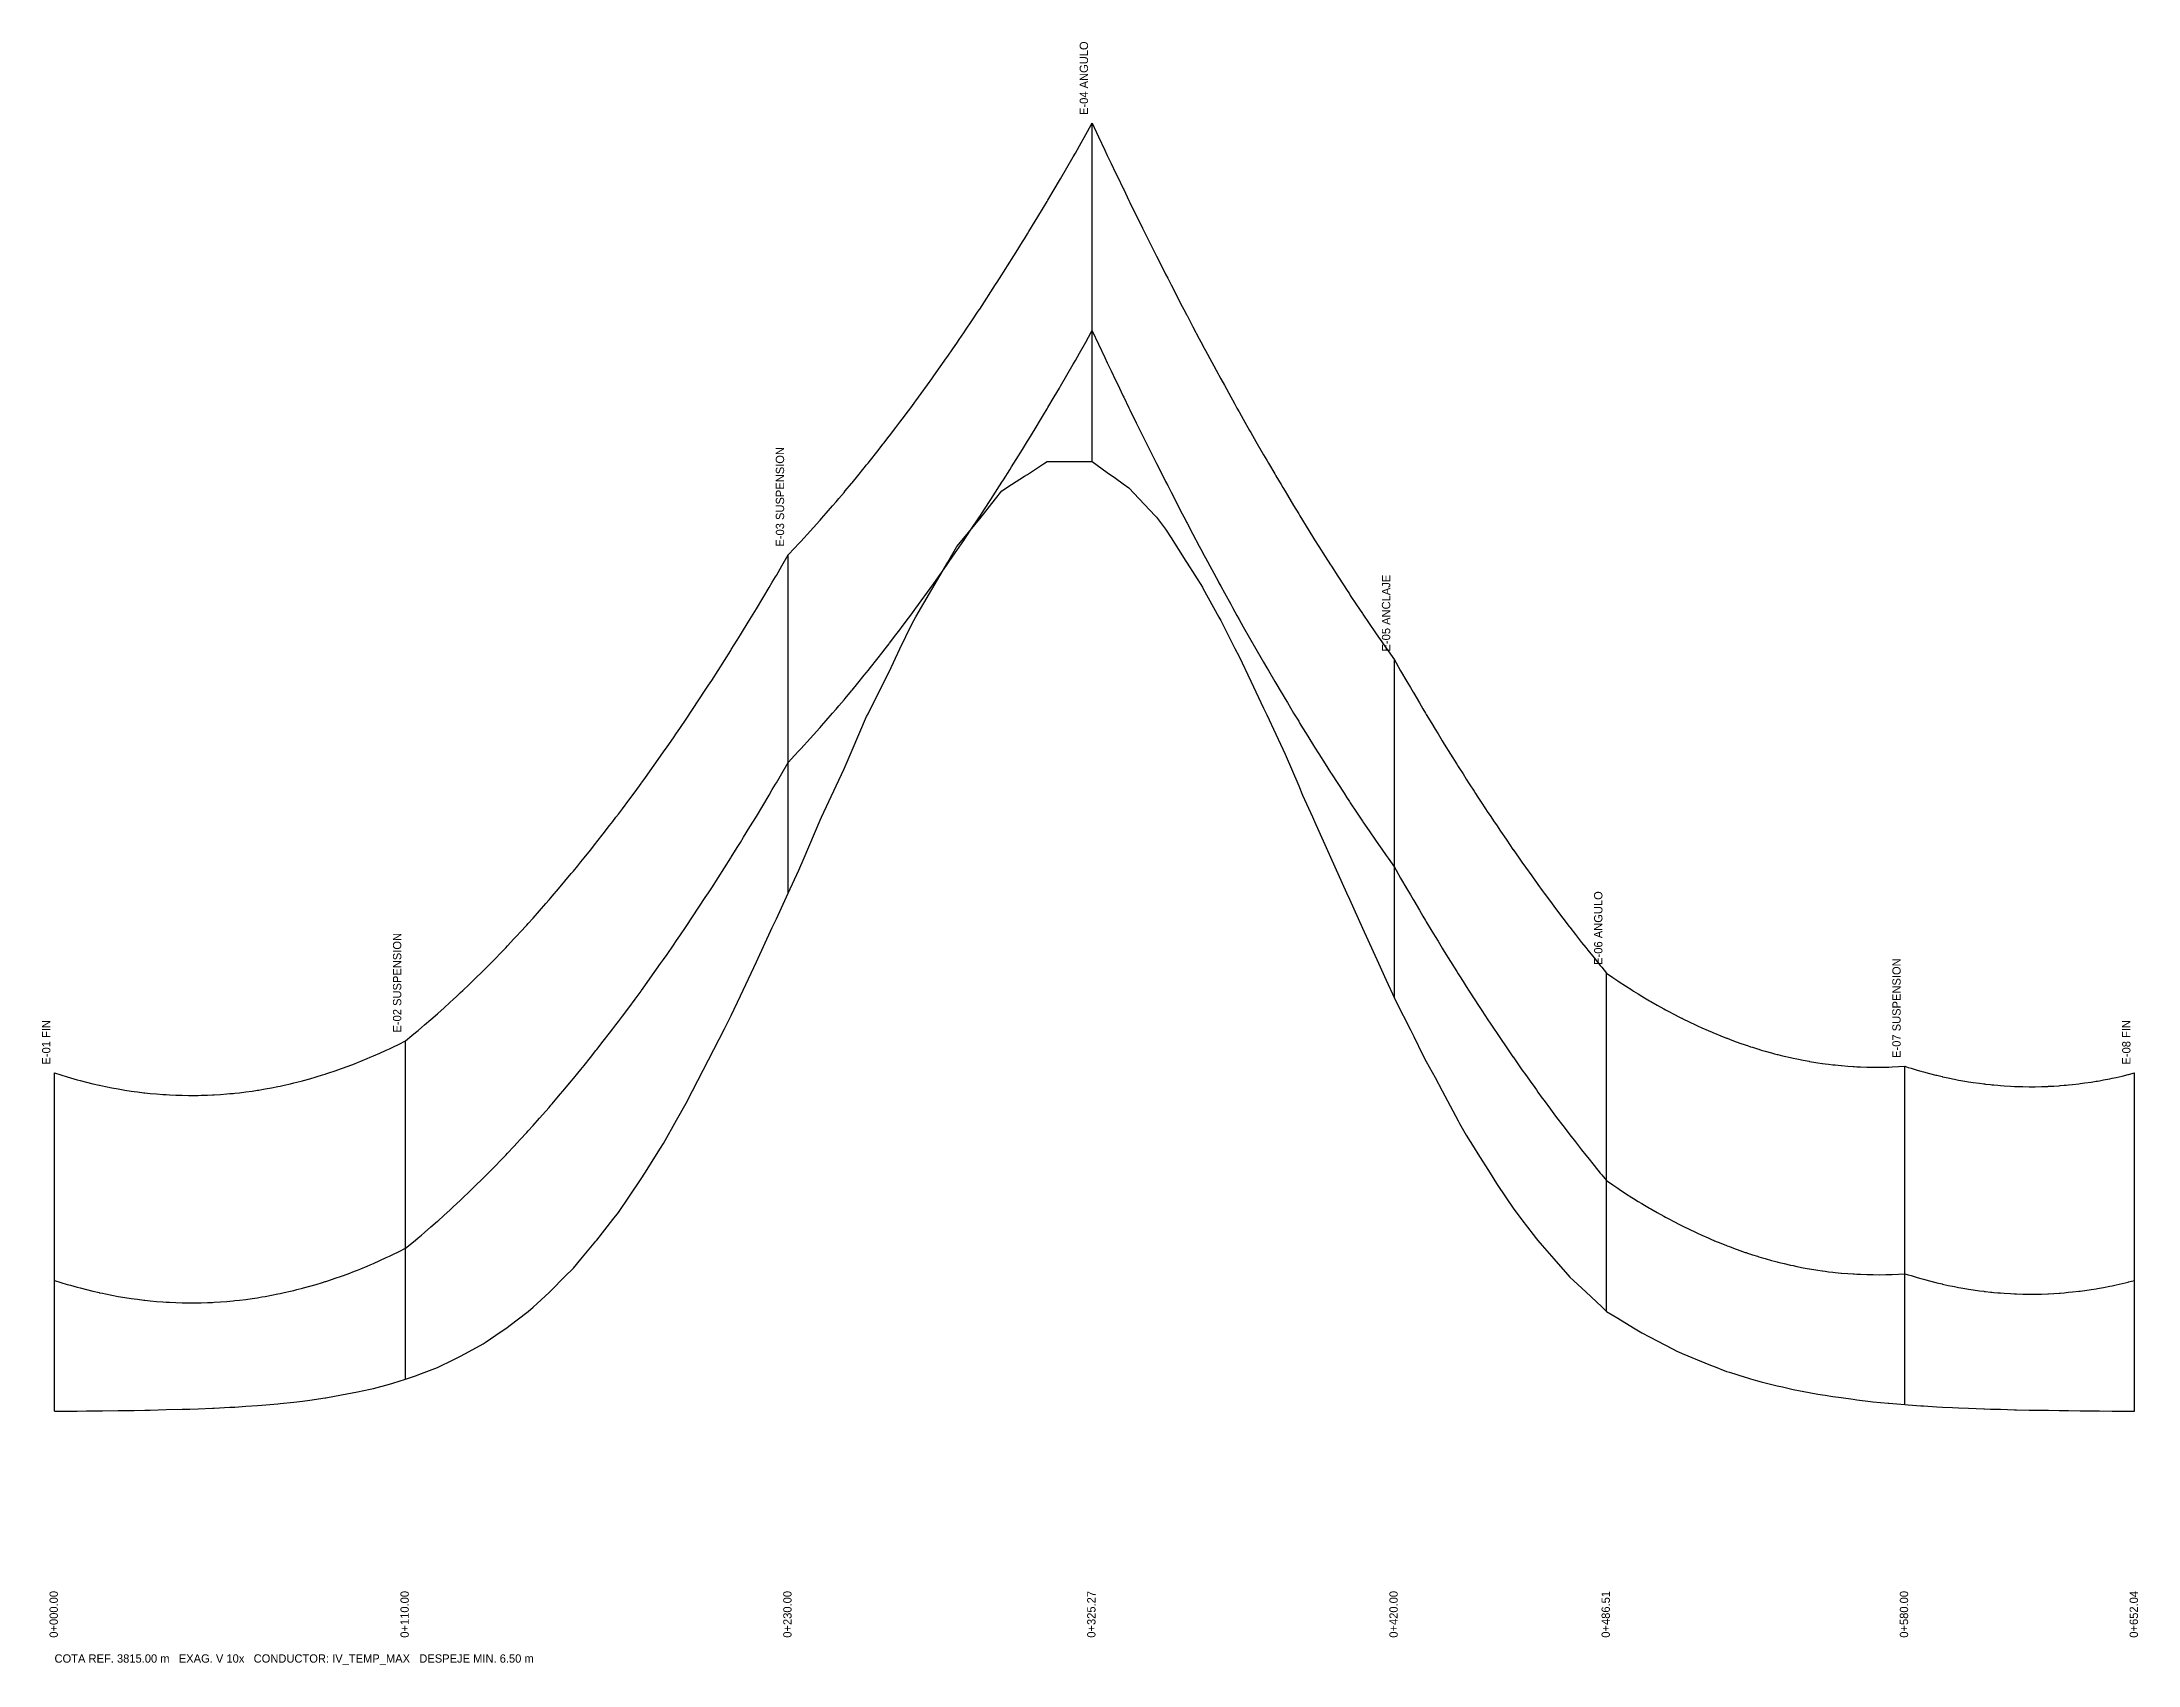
# Model space of a CAD drawing. Header units: metres. Extents: x -4 to 653, y -29 to 479.
import ezdxf

# ---------------------------------------------------------------- set-up
doc = ezdxf.new("R2010")
doc.units = ezdxf.units.M
for name, color, linetype in [('CONDUCTOR', 1, 'Continuous'), ('DESPEJE', 6, 'Continuous'), ('PERFIL', 3, 'Continuous'), ('POSTES', 4, 'Continuous'), ('TEXTO_LC', 7, 'Continuous')]:
    doc.layers.add(name, color=color, linetype=linetype)

msp = doc.modelspace()

# ---------------------------------------------------------------- linework, layer by layer
at = {"layer": 'CONDUCTOR'}
for points in [[(230, 318.43), (231.98, 320.53), (233.35, 321.99), (233.97, 322.67), (235, 323.79), (235.95, 324.84), (237.94, 327.03), (239.92, 329.26), (240, 329.35), (240.42, 329.82), (241.91, 331.52), (243.89, 333.81), (245, 335.09), (245.88, 336.12), (247.49, 338.02), (247.86, 338.47), (249.85, 340.85), (250, 341.03), (251.83, 343.26), (253.82, 345.7), (254.56, 346.61), (255, 347.16), (255.8, 348.17), (257.79, 350.66), (259.77, 353.19), (260, 353.49), (261.63, 355.59), (261.76, 355.75), (263.74, 358.34), (265, 360), (265.73, 360.96), (267.71, 363.61), (268.7, 364.95), (269.7, 366.29), (270, 366.71), (271.68, 369.01), (273.67, 371.75), (275, 373.61), (275.65, 374.52), (277.63, 377.32), (279.62, 380.15), (280, 380.7), (281.6, 383.01), (282.84, 384.82), (283.59, 385.91), (285, 387.98), (285.57, 388.83), (287.56, 391.78), (289.54, 394.77), (289.91, 395.33), (290, 395.46), (291.53, 397.78), (293.51, 400.83), (295, 403.13), (295.5, 403.9), (296.98, 406.22), (297.48, 407.01), (299.47, 410.14), (300, 410.99), (301.45, 413.31), (303.44, 416.5), (304.06, 417.51), (305, 419.04), (305.42, 419.73), (307.41, 422.99), (309.39, 426.27), (310, 427.29), (311.13, 429.17), (311.38, 429.59), (313.36, 432.94), (315, 435.73), (315.35, 436.32), (317.33, 439.73), (319.32, 443.17), (320, 444.36), (321.3, 446.64), (323.29, 450.14), (325, 453.19), (325.27, 453.67), (325.27, 453.67)], [(325.27, 453.67), (327.24, 449.46), (329.22, 445.28), (330, 443.63), (331.19, 441.13), (332.6, 438.18), (333.16, 437), (335, 433.2), (335.14, 432.91), (336.79, 429.52), (337.11, 428.85), (339.08, 424.82), (340, 422.97), (341.06, 420.82), (343.03, 416.85), (345, 412.93), (345.01, 412.92), (345.42, 412.08), (346.98, 409.01), (348.3, 406.4), (348.95, 405.13), (350, 403.08), (350.93, 401.28), (352.9, 397.46), (354.59, 394.22), (354.87, 393.67), (355, 393.43), (356.85, 389.92), (358.82, 386.19), (359.82, 384.31), (360, 383.97), (360.79, 382.49), (362.77, 378.82), (364.74, 375.19), (365, 374.71), (365.58, 373.65), (366.71, 371.58), (368.69, 368), (369.25, 367), (370, 365.64), (370.66, 364.46), (371.34, 363.24), (372.63, 360.94), (374.61, 357.45), (375, 356.76), (376.58, 354), (378.56, 350.57), (379.02, 349.77), (380, 348.08), (380.53, 347.17), (382.5, 343.81), (382.86, 343.21), (384.48, 340.47), (385, 339.59), (385.74, 338.36), (386.45, 337.17), (388.42, 333.89), (390, 331.29), (390.4, 330.64), (391.23, 329.28), (392.37, 327.43), (394.34, 324.24), (394.37, 324.19), (395, 323.19), (396.32, 321.09), (398.29, 317.96), (400, 315.28), (400.26, 314.87), (402.24, 311.8), (404.21, 308.77), (405, 307.56), (405.89, 306.21), (406.19, 305.76), (408.16, 302.78), (410, 300.04), (410.13, 299.84), (412.11, 296.92), (414.08, 294.04), (415, 292.7), (416.05, 291.18), (417.41, 289.24), (418.03, 288.36), (420, 285.56)], [(110, 166.15), (112, 167.79), (113.14, 168.73), (114, 169.45), (115, 170.29), (116, 171.14), (118, 172.87), (120, 174.62), (120.21, 174.81), (122, 176.41), (124, 178.23), (125, 179.15), (126, 180.08), (127.28, 181.27), (128, 181.95), (130, 183.86), (132, 185.8), (134, 187.77), (134.35, 188.12), (135, 188.77), (136, 189.77), (138, 191.8), (140, 193.86), (141.42, 195.35), (142, 195.96), (144, 198.08), (145, 199.15), (146, 200.23), (148, 202.42), (148.49, 202.96), (150, 204.63), (152, 206.88), (154, 209.15), (155, 210.3), (155.56, 210.96), (156, 211.46), (158, 213.8), (160, 216.17), (162, 218.57), (162.63, 219.33), (164, 221), (165, 222.22), (166, 223.46), (168, 225.95), (169.71, 228.1), (170, 228.47), (172, 231.02), (174, 233.6), (175, 234.91), (176, 236.22), (176.78, 237.24), (178, 238.86), (180, 241.54), (182, 244.24), (183.85, 246.77), (184, 246.98), (185, 248.36), (186, 249.75), (188, 252.55), (190, 255.38), (190.92, 256.69), (192, 258.24), (194, 261.13), (195, 262.58), (196, 264.05), (197.99, 266.98), (198, 267), (200, 269.98), (202, 273), (204, 276.04), (205, 277.57), (206, 279.12), (208, 282.22), (210, 285.36), (212, 288.53), (212.13, 288.74), (214, 291.73), (215, 293.34), (216, 294.95), (218, 298.22), (220, 301.51), (222, 304.83), (224, 308.18), (225, 309.87), (226, 311.57), (226.27, 312.03), (228, 314.98), (230, 318.43)], [(420, 285.56), (420.55, 284.6), (421.96, 282.15), (423.91, 278.77), (425, 276.9), (425.87, 275.42), (426.05, 275.12), (427.82, 272.11), (428.93, 270.25), (429.78, 268.82), (430, 268.45), (431.74, 265.57), (432.77, 263.87), (433.69, 262.35), (435, 260.21), (435.65, 259.16), (437.61, 256), (439.56, 252.88), (440, 252.18), (440.44, 251.48), (441.52, 249.78), (442.54, 248.18), (443.47, 246.72), (445, 244.35), (445.43, 243.69), (446.2, 242.5), (447.39, 240.69), (449.34, 237.72), (450, 236.73), (451.3, 234.79), (451.96, 233.8), (453.25, 231.89), (455, 229.32), (455.21, 229.01), (457.17, 226.17), (457.2, 226.13), (459.12, 223.37), (460, 222.12), (461.08, 220.59), (463.04, 217.84), (463.48, 217.23), (464.53, 215.77), (464.99, 215.13), (465, 215.12), (466.36, 213.25), (466.95, 212.45), (468.9, 209.8), (470, 208.33), (470.86, 207.18), (472.82, 204.59), (474.77, 202.04), (475, 201.75), (475, 201.75), (476.73, 199.52), (478.69, 197.02), (480, 195.37), (480.64, 194.56), (482.6, 192.14), (484.55, 189.74), (485, 189.2), (486.51, 187.37)], [(486.51, 187.37), (486.51, 187.37), (488.5, 186.01), (490, 185), (490.49, 184.67), (492.48, 183.37), (494.47, 182.1), (495, 181.76), (496.46, 180.86), (497.55, 180.19), (498.44, 179.66), (500, 178.74), (500.43, 178.48), (502.42, 177.34), (504.41, 176.24), (505, 175.91), (506.4, 175.16), (507.21, 174.74), (508.39, 174.12), (508.58, 174.02), (510, 173.3), (510.16, 173.22), (510.38, 173.11), (512.37, 172.13), (514.36, 171.18), (515, 170.89), (516.35, 170.27), (518.34, 169.39), (519.62, 168.84), (520, 168.68), (520.33, 168.54), (522.31, 167.73), (524.13, 167.01), (524.3, 166.95), (525, 166.68), (526.29, 166.2), (528.28, 165.48), (530, 164.88), (530.27, 164.79), (530.66, 164.66), (531.66, 164.33), (532.26, 164.14), (533.81, 163.65), (534.25, 163.52), (535, 163.29), (536.24, 162.93), (538.23, 162.37), (539.18, 162.12), (540, 161.91), (540.22, 161.85), (541.69, 161.48), (542.21, 161.36), (544.2, 160.9), (545, 160.73), (546.18, 160.48), (546.71, 160.37), (548.17, 160.08), (550, 159.75), (550.16, 159.72), (552.15, 159.39), (552.73, 159.3), (554.14, 159.1), (554.23, 159.08), (555, 158.98), (556.13, 158.83), (557.46, 158.68), (558.12, 158.6), (560, 158.41), (560.11, 158.4), (562.1, 158.24), (563.76, 158.12), (564.09, 158.1), (565, 158.05), (566.08, 158), (568.07, 157.93), (569.28, 157.91), (570, 157.9), (570.05, 157.9), (572.04, 157.89), (574.03, 157.92), (574.8, 157.94), (575, 157.94), (576.02, 157.98), (578.01, 158.07), (580, 158.2)], [(0, 156.11), (2, 155.47), (4, 154.86), (5, 154.57), (6, 154.28), (7.07, 153.98), (8, 153.73), (10, 153.21), (12, 152.73), (14, 152.27), (14.14, 152.24), (15, 152.05), (16, 151.84), (18, 151.45), (20, 151.08), (22, 150.75), (24, 150.44), (25, 150.3), (26, 150.17), (28, 149.92), (28.28, 149.89), (30, 149.71), (32, 149.53), (34, 149.37), (35, 149.31), (36, 149.25), (38, 149.16), (40, 149.1), (42, 149.07), (42.43, 149.06), (44, 149.07), (45, 149.08), (46, 149.1), (48, 149.16), (49.5, 149.22), (50, 149.25), (52, 149.37), (54, 149.52), (55, 149.61), (56, 149.71), (56.57, 149.76), (58, 149.92), (60, 150.16), (62, 150.44), (63.64, 150.68), (64, 150.74), (65, 150.9), (66, 151.08), (68, 151.44), (70, 151.84), (70.71, 151.98), (72, 152.26), (74, 152.72), (75, 152.96), (76, 153.21), (77.78, 153.67), (78, 153.72), (80, 154.27), (82, 154.85), (84, 155.46), (84.85, 155.73), (85, 155.78), (86, 156.1), (88, 156.77), (90, 157.47), (92, 158.2), (94, 158.96), (95, 159.35), (96, 159.75), (98, 160.58), (98.99, 161), (100, 161.43), (102, 162.31), (104, 163.23), (105, 163.7), (106, 164.17), (106.07, 164.2), (108, 165.15), (110, 166.15)], [(580, 158.2), (581.1, 157.85), (581.95, 157.58), (583.89, 157), (585, 156.68), (585.83, 156.45), (585.84, 156.44), (587.79, 155.92), (589.74, 155.43), (590, 155.37), (591.68, 154.97), (591.85, 154.93), (593.63, 154.54), (595, 154.26), (595.58, 154.14), (596.87, 153.89), (597.52, 153.77), (599.47, 153.44), (600, 153.35), (601.42, 153.13), (603.36, 152.86), (604.75, 152.68), (605, 152.65), (605.31, 152.62), (606.9, 152.44), (607.26, 152.4), (607.9, 152.34), (609.21, 152.22), (610, 152.16), (611.15, 152.07), (613.1, 151.96), (614.42, 151.89), (615, 151.87), (615.05, 151.87), (616.99, 151.81), (618.94, 151.79), (618.94, 151.79), (620, 151.79), (620.89, 151.79), (622.83, 151.83), (624.78, 151.9), (625, 151.91), (626.73, 152), (628.4, 152.11), (628.68, 152.13), (629.97, 152.23), (630, 152.23), (630.62, 152.29), (631.35, 152.36), (632.57, 152.48), (634.52, 152.7), (635, 152.76), (636.46, 152.96), (638.41, 153.24), (640, 153.5), (640.36, 153.56), (641.01, 153.67), (642.3, 153.91), (644.25, 154.28), (645, 154.44), (646.2, 154.69), (648.15, 155.14), (650, 155.58), (650.09, 155.61), (652.04, 156.11)]]:
    msp.add_lwpolyline(points, dxfattribs=at)
at = {"layer": 'DESPEJE'}
for points in [[(230, 253.43), (231.98, 255.53), (233.35, 256.99), (233.97, 257.67), (235, 258.79), (235.95, 259.84), (237.94, 262.03), (239.92, 264.26), (240, 264.35), (240.42, 264.82), (241.91, 266.52), (243.89, 268.81), (245, 270.09), (245.88, 271.12), (247.49, 273.02), (247.86, 273.47), (249.85, 275.85), (250, 276.03), (251.83, 278.26), (253.82, 280.7), (254.56, 281.61), (255, 282.16), (255.8, 283.17), (257.79, 285.66), (259.77, 288.19), (260, 288.49), (261.63, 290.59), (261.76, 290.75), (263.74, 293.34), (265, 295), (265.73, 295.96), (267.71, 298.61), (268.7, 299.95), (269.7, 301.29), (270, 301.71), (271.68, 304.01), (273.67, 306.75), (275, 308.61), (275.65, 309.52), (277.63, 312.32), (279.62, 315.15), (280, 315.7), (281.6, 318.01), (282.84, 319.82), (283.59, 320.91), (285, 322.98), (285.57, 323.83), (287.56, 326.78), (289.54, 329.77), (289.91, 330.33), (290, 330.46), (291.53, 332.78), (293.51, 335.83), (295, 338.13), (295.5, 338.9), (296.98, 341.22), (297.48, 342.01), (299.47, 345.14), (300, 345.99), (301.45, 348.31), (303.44, 351.5), (304.06, 352.51), (305, 354.04), (305.42, 354.73), (307.41, 357.99), (309.39, 361.27), (310, 362.29), (311.13, 364.17), (311.38, 364.59), (313.36, 367.94), (315, 370.73), (315.35, 371.32), (317.33, 374.73), (319.32, 378.17), (320, 379.36), (321.3, 381.64), (323.29, 385.14), (325, 388.19), (325.27, 388.67), (325.27, 388.67)], [(325.27, 388.67), (327.24, 384.46), (329.22, 380.28), (330, 378.63), (331.19, 376.13), (332.6, 373.18), (333.16, 372), (335, 368.2), (335.14, 367.91), (336.79, 364.52), (337.11, 363.85), (339.08, 359.82), (340, 357.97), (341.06, 355.82), (343.03, 351.85), (345, 347.93), (345.01, 347.92), (345.42, 347.08), (346.98, 344.01), (348.3, 341.4), (348.95, 340.13), (350, 338.08), (350.93, 336.28), (352.9, 332.46), (354.59, 329.22), (354.87, 328.67), (355, 328.43), (356.85, 324.92), (358.82, 321.19), (359.82, 319.31), (360, 318.97), (360.79, 317.49), (362.77, 313.82), (364.74, 310.19), (365, 309.71), (365.58, 308.65), (366.71, 306.58), (368.69, 303), (369.25, 302), (370, 300.64), (370.66, 299.46), (371.34, 298.24), (372.63, 295.94), (374.61, 292.45), (375, 291.76), (376.58, 289), (378.56, 285.57), (379.02, 284.77), (380, 283.08), (380.53, 282.17), (382.5, 278.81), (382.86, 278.21), (384.48, 275.47), (385, 274.59), (385.74, 273.36), (386.45, 272.17), (388.42, 268.89), (390, 266.29), (390.4, 265.64), (391.23, 264.28), (392.37, 262.43), (394.34, 259.24), (394.37, 259.19), (395, 258.19), (396.32, 256.09), (398.29, 252.96), (400, 250.28), (400.26, 249.87), (402.24, 246.8), (404.21, 243.77), (405, 242.56), (405.89, 241.21), (406.19, 240.76), (408.16, 237.78), (410, 235.04), (410.13, 234.84), (412.11, 231.92), (414.08, 229.04), (415, 227.7), (416.05, 226.18), (417.41, 224.24), (418.03, 223.36), (420, 220.56)], [(110, 101.15), (112, 102.79), (113.14, 103.73), (114, 104.45), (115, 105.29), (116, 106.14), (118, 107.87), (120, 109.62), (120.21, 109.81), (122, 111.41), (124, 113.23), (125, 114.15), (126, 115.08), (127.28, 116.27), (128, 116.95), (130, 118.86), (132, 120.8), (134, 122.77), (134.35, 123.12), (135, 123.77), (136, 124.77), (138, 126.8), (140, 128.86), (141.42, 130.35), (142, 130.96), (144, 133.08), (145, 134.15), (146, 135.23), (148, 137.42), (148.49, 137.96), (150, 139.63), (152, 141.88), (154, 144.15), (155, 145.3), (155.56, 145.96), (156, 146.46), (158, 148.8), (160, 151.17), (162, 153.57), (162.63, 154.33), (164, 156), (165, 157.22), (166, 158.46), (168, 160.95), (169.71, 163.1), (170, 163.47), (172, 166.02), (174, 168.6), (175, 169.91), (176, 171.22), (176.78, 172.24), (178, 173.86), (180, 176.54), (182, 179.24), (183.85, 181.77), (184, 181.98), (185, 183.36), (186, 184.75), (188, 187.55), (190, 190.38), (190.92, 191.69), (192, 193.24), (194, 196.13), (195, 197.58), (196, 199.05), (197.99, 201.98), (198, 202), (200, 204.98), (202, 208), (204, 211.04), (205, 212.57), (206, 214.12), (208, 217.22), (210, 220.36), (212, 223.53), (212.13, 223.74), (214, 226.73), (215, 228.34), (216, 229.95), (218, 233.22), (220, 236.51), (222, 239.83), (224, 243.18), (225, 244.87), (226, 246.57), (226.27, 247.03), (228, 249.98), (230, 253.43)], [(420, 220.56), (420.55, 219.6), (421.96, 217.15), (423.91, 213.77), (425, 211.9), (425.87, 210.42), (426.05, 210.12), (427.82, 207.11), (428.93, 205.25), (429.78, 203.82), (430, 203.45), (431.74, 200.57), (432.77, 198.87), (433.69, 197.35), (435, 195.21), (435.65, 194.16), (437.61, 191), (439.56, 187.88), (440, 187.18), (440.44, 186.48), (441.52, 184.78), (442.54, 183.18), (443.47, 181.72), (445, 179.35), (445.43, 178.69), (446.2, 177.5), (447.39, 175.69), (449.34, 172.72), (450, 171.73), (451.3, 169.79), (451.96, 168.8), (453.25, 166.89), (455, 164.32), (455.21, 164.01), (457.17, 161.17), (457.2, 161.13), (459.12, 158.37), (460, 157.12), (461.08, 155.59), (463.04, 152.84), (463.48, 152.23), (464.53, 150.77), (464.99, 150.13), (465, 150.12), (466.36, 148.25), (466.95, 147.45), (468.9, 144.8), (470, 143.33), (470.86, 142.18), (472.82, 139.59), (474.77, 137.04), (475, 136.75), (475, 136.75), (476.73, 134.52), (478.69, 132.02), (480, 130.37), (480.64, 129.56), (482.6, 127.14), (484.55, 124.74), (485, 124.2), (486.51, 122.37)], [(486.51, 122.37), (486.51, 122.37), (488.5, 121.01), (490, 120), (490.49, 119.67), (492.48, 118.37), (494.47, 117.1), (495, 116.76), (496.46, 115.86), (497.55, 115.19), (498.44, 114.66), (500, 113.74), (500.43, 113.48), (502.42, 112.34), (504.41, 111.24), (505, 110.91), (506.4, 110.16), (507.21, 109.74), (508.39, 109.12), (508.58, 109.02), (510, 108.3), (510.16, 108.22), (510.38, 108.11), (512.37, 107.13), (514.36, 106.18), (515, 105.89), (516.35, 105.27), (518.34, 104.39), (519.62, 103.84), (520, 103.68), (520.33, 103.54), (522.31, 102.73), (524.13, 102.01), (524.3, 101.95), (525, 101.68), (526.29, 101.2), (528.28, 100.48), (530, 99.88), (530.27, 99.79), (530.66, 99.66), (531.66, 99.33), (532.26, 99.14), (533.81, 98.65), (534.25, 98.52), (535, 98.29), (536.24, 97.93), (538.23, 97.37), (539.18, 97.12), (540, 96.91), (540.22, 96.85), (541.69, 96.48), (542.21, 96.36), (544.2, 95.9), (545, 95.73), (546.18, 95.48), (546.71, 95.37), (548.17, 95.08), (550, 94.75), (550.16, 94.72), (552.15, 94.39), (552.73, 94.3), (554.14, 94.1), (554.23, 94.08), (555, 93.98), (556.13, 93.83), (557.46, 93.68), (558.12, 93.6), (560, 93.41), (560.11, 93.4), (562.1, 93.24), (563.76, 93.12), (564.09, 93.1), (565, 93.05), (566.08, 93), (568.07, 92.93), (569.28, 92.91), (570, 92.9), (570.05, 92.9), (572.04, 92.89), (574.03, 92.92), (574.8, 92.94), (575, 92.94), (576.02, 92.98), (578.01, 93.07), (580, 93.2)], [(0, 91.11), (2, 90.47), (4, 89.86), (5, 89.57), (6, 89.28), (7.07, 88.98), (8, 88.73), (10, 88.21), (12, 87.73), (14, 87.27), (14.14, 87.24), (15, 87.05), (16, 86.84), (18, 86.45), (20, 86.08), (22, 85.75), (24, 85.44), (25, 85.3), (26, 85.17), (28, 84.92), (28.28, 84.89), (30, 84.71), (32, 84.53), (34, 84.37), (35, 84.31), (36, 84.25), (38, 84.16), (40, 84.1), (42, 84.07), (42.43, 84.06), (44, 84.07), (45, 84.08), (46, 84.1), (48, 84.16), (49.5, 84.22), (50, 84.25), (52, 84.37), (54, 84.52), (55, 84.61), (56, 84.71), (56.57, 84.76), (58, 84.92), (60, 85.16), (62, 85.44), (63.64, 85.68), (64, 85.74), (65, 85.9), (66, 86.08), (68, 86.44), (70, 86.84), (70.71, 86.98), (72, 87.26), (74, 87.72), (75, 87.96), (76, 88.21), (77.78, 88.67), (78, 88.72), (80, 89.27), (82, 89.85), (84, 90.46), (84.85, 90.73), (85, 90.78), (86, 91.1), (88, 91.77), (90, 92.47), (92, 93.2), (94, 93.96), (95, 94.35), (96, 94.75), (98, 95.58), (98.99, 96), (100, 96.43), (102, 97.31), (104, 98.23), (105, 98.7), (106, 99.17), (106.07, 99.2), (108, 100.15), (110, 101.15)], [(580, 93.2), (581.1, 92.85), (581.95, 92.58), (583.89, 92), (585, 91.68), (585.83, 91.45), (585.84, 91.44), (587.79, 90.92), (589.74, 90.43), (590, 90.37), (591.68, 89.97), (591.85, 89.93), (593.63, 89.54), (595, 89.26), (595.58, 89.14), (596.87, 88.89), (597.52, 88.77), (599.47, 88.44), (600, 88.35), (601.42, 88.13), (603.36, 87.86), (604.75, 87.68), (605, 87.65), (605.31, 87.62), (606.9, 87.44), (607.26, 87.4), (607.9, 87.34), (609.21, 87.22), (610, 87.16), (611.15, 87.07), (613.1, 86.96), (614.42, 86.89), (615, 86.87), (615.05, 86.87), (616.99, 86.81), (618.94, 86.79), (618.94, 86.79), (620, 86.79), (620.89, 86.79), (622.83, 86.83), (624.78, 86.9), (625, 86.91), (626.73, 87), (628.4, 87.11), (628.68, 87.13), (629.97, 87.23), (630, 87.23), (630.62, 87.29), (631.35, 87.36), (632.57, 87.48), (634.52, 87.7), (635, 87.76), (636.46, 87.96), (638.41, 88.24), (640, 88.5), (640.36, 88.56), (641.01, 88.67), (642.3, 88.91), (644.25, 89.28), (645, 89.44), (646.2, 89.69), (648.15, 90.14), (650, 90.58), (650.09, 90.61), (652.04, 91.11)]]:
    msp.add_lwpolyline(points, dxfattribs=at)
at = {"layer": 'PERFIL'}
msp.add_lwpolyline([(0, 50.11), (5, 50.14), (7.07, 50.15), (10, 50.18), (14.14, 50.22), (15, 50.23), (20, 50.3), (25, 50.37), (28.28, 50.42), (30, 50.46), (35, 50.6), (40, 50.73), (42.43, 50.79), (45, 50.89), (49.5, 51.06), (50, 51.09), (55, 51.34), (56.57, 51.42), (60, 51.65), (63.64, 51.89), (65, 52), (70, 52.44), (70.71, 52.5), (75, 52.96), (77.78, 53.25), (80, 53.57), (84.85, 54.25), (85, 54.28), (90, 55.25), (95, 56.22), (98.99, 57), (100, 57.26), (105, 58.57), (106.07, 58.85), (110, 60.15), (113.14, 61.19), (115, 61.91), (120, 63.84), (120.21, 63.92), (125, 66.23), (127.28, 67.33), (130, 68.83), (134.35, 71.23), (135, 71.67), (140, 75.05), (141.42, 76.01), (145, 78.73), (148.49, 81.37), (150, 82.75), (155, 87.32), (155.56, 87.84), (160, 92.29), (162.63, 94.94), (165, 97.76), (169.71, 103.37), (170, 103.75), (175, 110.13), (176.78, 112.39), (180, 117.21), (183.85, 122.95), (185, 124.74), (190, 132.53), (190.92, 133.96), (195, 141.28), (197.99, 146.64), (200, 150.54), (205, 160.25), (210, 169.95), (212.13, 174.09), (215, 180.24), (220, 190.97), (225, 201.7), (226.27, 204.43), (230, 212.43), (233.35, 219.61), (235, 223.5), (240, 235.29), (240.42, 236.27), (245, 246.09), (247.49, 251.41), (250, 257.23), (254.56, 267.78), (255, 268.66), (260, 278.59), (261.63, 281.83), (265, 288.95), (268.7, 296.77), (270, 299), (275, 307.58), (280, 316.15), (282.84, 321.03), (285, 323.66), (289.91, 329.63), (290, 329.74), (295, 336.02), (296.98, 338.51), (300, 340.45), (304.06, 343.06), (305, 343.68), (310, 346.94), (311.13, 347.67), (315, 347.67), (320, 347.67), (325, 347.67), (325.27, 347.67), (330, 344.29), (332.6, 342.44), (335, 340.74), (336.79, 339.48), (340, 336.03), (345, 330.67), (345.42, 330.22), (348.3, 326.53), (350, 323.82), (354.59, 316.48), (355, 315.84), (359.82, 308.34), (360, 308.02), (365, 298.94), (365.58, 297.89), (369.25, 290.56), (370, 289.12), (371.34, 286.56), (375, 278.88), (379.02, 270.45), (380, 268.36), (382.86, 262.28), (385, 257.59), (385.74, 255.98), (390, 246.06), (391.23, 243.19), (394.37, 236.34), (395, 234.94), (400, 223.76), (405, 212.57), (405.89, 210.58), (410, 201.51), (415, 190.47), (417.41, 185.15), (420, 179.56), (420.55, 178.37), (425, 169.57), (426.05, 167.5), (428.93, 161.65), (430, 159.69), (432.77, 154.65), (435, 150.46), (440, 141.08), (440.44, 140.25), (442.54, 136.56), (445, 132.66), (446.2, 130.75), (450, 124.65), (451.96, 121.49), (455, 116.98), (457.2, 113.72), (460, 110.03), (463.48, 105.46), (464.53, 104.12), (465, 103.58), (466.36, 102.03), (470, 97.86), (475, 92.14), (475, 92.14), (480, 87.46), (485, 82.79), (486.51, 81.37), (490, 79.27), (495, 76.25), (497.55, 74.71), (500, 73.44), (505, 70.84), (507.21, 69.7), (508.58, 68.93), (510, 68.26), (510.16, 68.19), (515, 66.22), (519.62, 64.34), (520, 64.2), (524.13, 62.59), (525, 62.33), (530, 60.79), (530.66, 60.59), (531.66, 60.25), (533.81, 59.67), (535, 59.35), (539.18, 58.24), (540, 58.07), (541.69, 57.71), (545, 56.95), (546.71, 56.56), (550, 55.97), (552.73, 55.49), (554.23, 55.19), (555, 55.08), (557.46, 54.71), (560, 54.36), (563.76, 53.84), (565, 53.69), (569.28, 53.15), (570, 53.09), (574.8, 52.64), (575, 52.62), (580, 52.2), (581.1, 52.11), (585, 51.83), (585.83, 51.77), (590, 51.52), (591.85, 51.4), (595, 51.26), (596.87, 51.17), (600, 51.05), (604.75, 50.86), (605, 50.86), (606.9, 50.79), (607.9, 50.76), (610, 50.7), (614.42, 50.58), (615, 50.56), (618.94, 50.48), (620, 50.47), (625, 50.38), (628.4, 50.33), (629.97, 50.3), (630, 50.3), (631.35, 50.29), (635, 50.25), (640, 50.2), (641.01, 50.19), (645, 50.16), (650, 50.12), (652.04, 50.11)], dxfattribs=at)
at = {"layer": 'POSTES'}
for p, q in [((325.27, 347.67), (325.27, 453.67)), ((230, 212.43), (230, 318.43)), ((420, 179.56), (420, 285.56)), ((486.51, 81.37), (486.51, 187.37)), ((110, 60.15), (110, 166.15)), ((580, 52.2), (580, 158.2)), ((0, 50.11), (0, 156.11)), ((652.04, 50.11), (652.04, 156.11))]:
    msp.add_line(p, q, dxfattribs=at)

# ---------------------------------------------------------------- texts
at = {"layer": 'TEXTO_LC'}
for s, height, p in [('E-04 ANGULO', 2.6082, (323.97, 456.28)), ('E-03 SUSPENSION', 2.6082, (228.7, 321.03)), ('E-05 ANCLAJE', 2.6082, (418.7, 288.17)), ('E-06 ANGULO', 2.6082, (485.21, 189.98)), ('E-02 SUSPENSION', 2.6082, (108.7, 168.76)), ('E-07 SUSPENSION', 2.6082, (578.7, 160.81)), ('E-01 FIN', 2.608, (-1.3, 158.72)), ('E-08 FIN', 2.608, (650.74, 158.72)), ('0+000.00', 2.608, (1.04, -20.87)), ('0+110.00', 2.608, (111.04, -20.87)), ('0+230.00', 2.608, (231.04, -20.87)), ('0+325.27', 2.608, (326.31, -20.87)), ('0+420.00', 2.608, (421.04, -20.87)), ('0+486.51', 2.608, (487.55, -20.87)), ('0+580.00', 2.608, (581.04, -20.87)), ('0+652.04', 2.608, (653.08, -20.87))]:
    msp.add_text(s, height=height, rotation=90, dxfattribs=at).set_placement(p)
msp.add_text('COTA REF. 3815.00 m   EXAG. V 10x   CONDUCTOR: IV_TEMP_MAX   DESPEJE MIN. 6.50 m', height=2.6082, dxfattribs=at).set_placement((0, -28.69))

doc.saveas('drawing.dxf')
